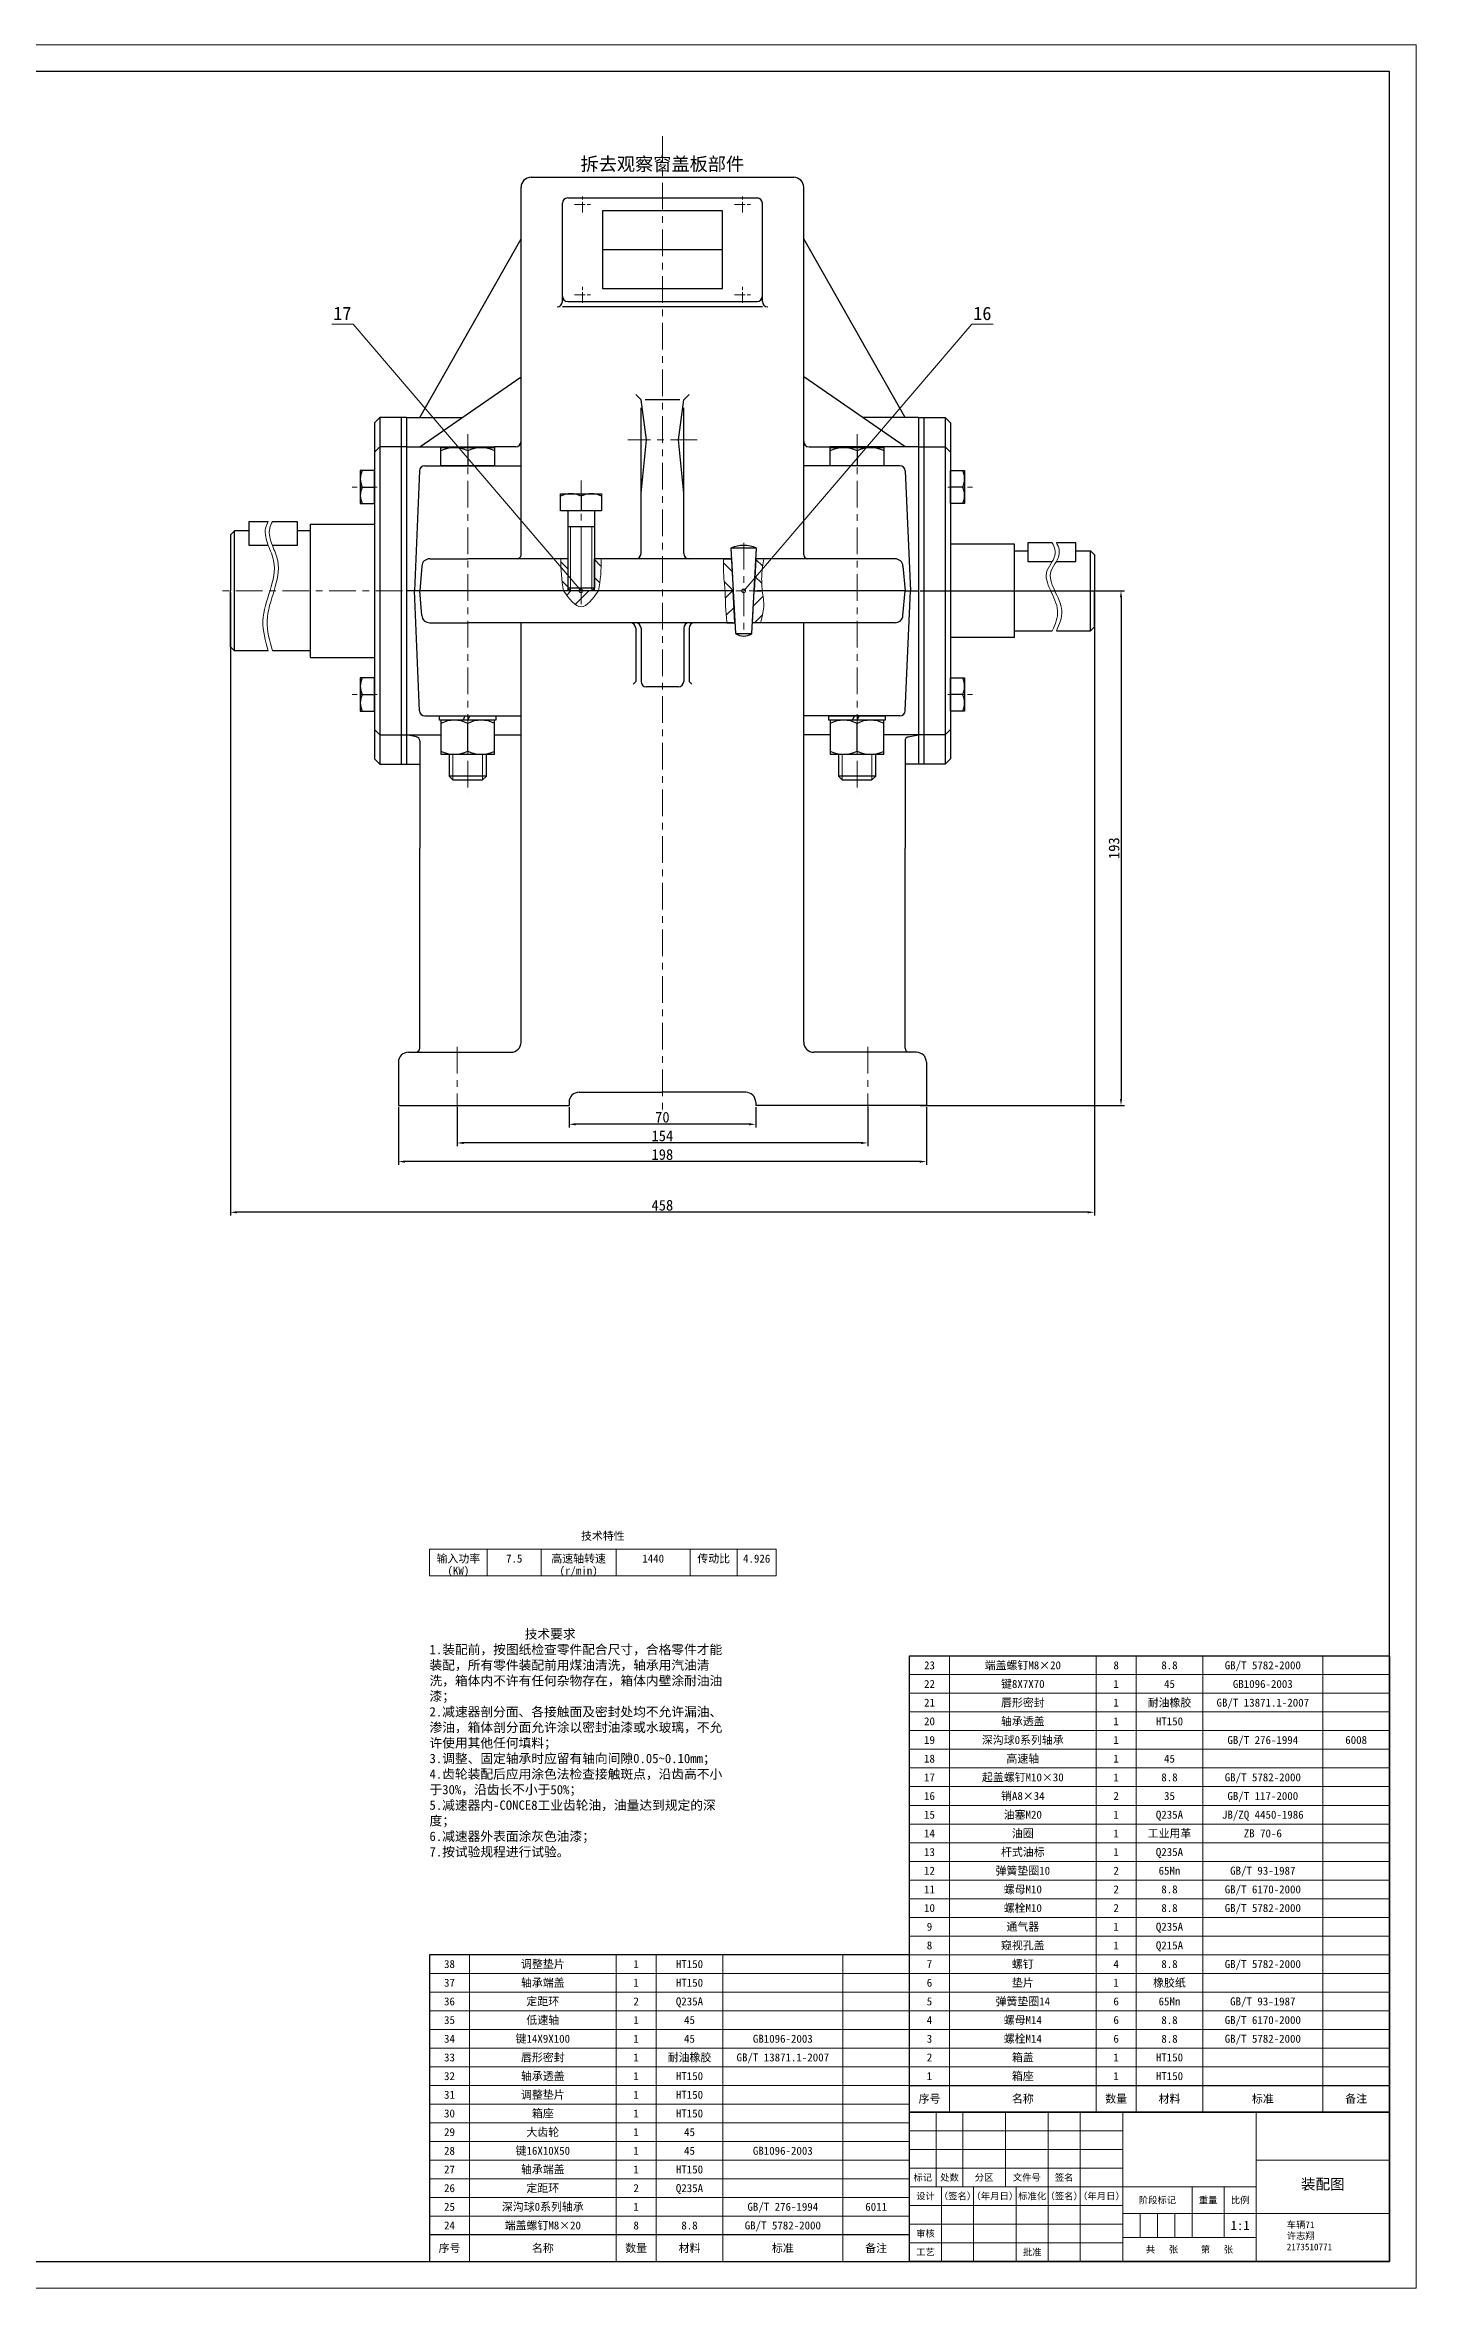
# Model space of a CAD drawing. Header units: millimetres. Extents: x 0 to 1189, y 0 to 841.
# Drawn here: x 675 to 1189, y 0 to 841 of the extents above; entities that cross this region are included whole.
import ezdxf
from ezdxf.enums import TextEntityAlignment as Align

# ---------------------------------------------------------------- set-up
doc = ezdxf.new("R2010")
doc.units = ezdxf.units.MM
for name, color, linetype, lineweight in [('剖面线', 7, 'Continuous', 15), ('尺寸', 3, 'Continuous', 15), ('文字', 7, 'Continuous', 15), ('标注', 7, 'Continuous', 15), ('粗实线', 7, 'Continuous', 30), ('细实线', 7, 'Continuous', 15)]:
    doc.layers.add(name, color=color, linetype=linetype, lineweight=lineweight)
doc.styles.get("Standard").update_dxf_attribs({"font": ''})
doc.styles.get('Standard').set_extended_font_data('SimSun')
doc.dimstyles.new('ISO-25', dxfattribs={"dimtxt": 2.5, "dimasz": 2.5, "dimexe": 1.25, "dimexo": 0.625, "dimtad": 1, "dimtxsty": 'Standard', "dimcen": 2.5, "dimadec": 0, "dimazin": 0, "dimtfac": 1, "dimtmove": 0, "dimatfit": 3, "dimfxl": 1, "dimarcsym": 0})

# ---------------------------------------------------------------- blocks, each defined once
blk = doc.blocks.new('*D10')
at = {"layer": 'Defpoints', "color": 0, "transparency": 16777216}
for p in [(871.33, 443.33), (941.33, 443.33), (871.33, 436.33)]:
    blk.add_point(p, dxfattribs=at)
at = {"layer": '尺寸', "color": 0, "lineweight": -2, "transparency": 16777216}
for p, q in [((871.33, 442.71), (871.33, 435.08)), ((941.33, 442.71), (941.33, 435.08)), ((938.83, 436.33), (873.83, 436.33))]:
    blk.add_line(p, q, dxfattribs=at)
at = {"layer": '尺寸', "color": 0, "transparency": 16777216}
for points in [[(873.83, 436.75), (873.83, 435.92), (871.33, 436.33)], [(938.83, 436.75), (938.83, 435.92), (941.33, 436.33)]]:
    blk.add_solid(points, dxfattribs=at)
at = {"layer": '尺寸', "color": 0, "transparency": 16777216, "insert": (906.33, 438.96), "char_height": 4, "attachment_point": 5}
blk.add_mtext('70', dxfattribs=at)
blk = doc.blocks.new('*D11')
at = {"layer": 'Defpoints', "color": 0, "transparency": 16777216}
for p in [(829.33, 443.33), (983.33, 443.33), (829.33, 429.33)]:
    blk.add_point(p, dxfattribs=at)
at = {"layer": '尺寸', "color": 0, "lineweight": -2, "transparency": 16777216}
for p, q in [((829.33, 442.71), (829.33, 428.08)), ((983.33, 442.71), (983.33, 428.08)), ((980.83, 429.33), (831.83, 429.33))]:
    blk.add_line(p, q, dxfattribs=at)
at = {"layer": '尺寸', "color": 0, "transparency": 16777216}
for points in [[(831.83, 429.75), (831.83, 428.92), (829.33, 429.33)], [(980.83, 429.75), (980.83, 428.92), (983.33, 429.33)]]:
    blk.add_solid(points, dxfattribs=at)
at = {"layer": '尺寸', "color": 0, "transparency": 16777216, "insert": (906.33, 431.96), "char_height": 4, "attachment_point": 5}
blk.add_mtext('154', dxfattribs=at)
blk = doc.blocks.new('*D12')
at = {"layer": 'Defpoints', "color": 0, "transparency": 16777216}
for p in [(807.33, 443.33), (1005.33, 443.33), (807.33, 422.33)]:
    blk.add_point(p, dxfattribs=at)
at = {"layer": '尺寸', "color": 0, "lineweight": -2, "transparency": 16777216}
for p, q in [((807.33, 442.71), (807.33, 421.08)), ((1005.33, 442.71), (1005.33, 421.08)), ((1002.83, 422.33), (809.83, 422.33))]:
    blk.add_line(p, q, dxfattribs=at)
at = {"layer": '尺寸', "color": 0, "transparency": 16777216}
for points in [[(809.83, 422.75), (809.83, 421.92), (807.33, 422.33)], [(1002.83, 422.75), (1002.83, 421.92), (1005.33, 422.33)]]:
    blk.add_solid(points, dxfattribs=at)
at = {"layer": '尺寸', "color": 0, "transparency": 16777216, "insert": (906.33, 424.96), "char_height": 4, "attachment_point": 5}
blk.add_mtext('198', dxfattribs=at)
blk = doc.blocks.new('*D13')
at = {"layer": 'Defpoints', "color": 0, "transparency": 16777216}
for p in [(1002.33, 636.33), (1002.33, 443.33), (1078.33, 443.33)]:
    blk.add_point(p, dxfattribs=at)
at = {"layer": '尺寸', "color": 0, "lineweight": -2, "transparency": 16777216}
for p, q in [((1002.96, 636.33), (1079.58, 636.33)), ((1078.33, 633.83), (1078.33, 445.83)), ((1002.96, 443.33), (1079.58, 443.33))]:
    blk.add_line(p, q, dxfattribs=at)
at = {"layer": '尺寸', "color": 0, "transparency": 16777216}
for points in [[(1077.92, 633.83), (1078.75, 633.83), (1078.33, 636.33)], [(1077.92, 445.83), (1078.75, 445.83), (1078.33, 443.33)]]:
    blk.add_solid(points, dxfattribs=at)
at = {"layer": '尺寸', "color": 0, "transparency": 16777216, "insert": (1075.71, 539.83), "char_height": 4, "attachment_point": 5, "rotation": 90}
blk.add_mtext('193', dxfattribs=at)
blk = doc.blocks.new('*D14')
at = {"layer": 'Defpoints', "color": 0, "transparency": 16777216}
for p in [(744.33, 636.33), (1068.33, 636.33), (744.33, 403.33)]:
    blk.add_point(p, dxfattribs=at)
at = {"layer": '尺寸', "color": 0, "lineweight": -2, "transparency": 16777216}
for p, q in [((744.33, 635.71), (744.33, 402.08)), ((1068.33, 635.71), (1068.33, 402.08)), ((1065.83, 403.33), (746.83, 403.33))]:
    blk.add_line(p, q, dxfattribs=at)
at = {"layer": '尺寸', "color": 0, "transparency": 16777216}
for points in [[(746.83, 403.75), (746.83, 402.92), (744.33, 403.33)], [(1065.83, 403.75), (1065.83, 402.92), (1068.33, 403.33)]]:
    blk.add_solid(points, dxfattribs=at)
at = {"layer": '尺寸', "color": 0, "transparency": 16777216, "insert": (906.33, 405.96), "char_height": 4, "attachment_point": 5}
blk.add_mtext('458', dxfattribs=at)

msp = doc.modelspace()

# ---------------------------------------------------------------- hatches: boundary and pattern name
at = {"layer": '剖面线'}
h = msp.add_hatch(dxfattribs=at)
h.set_pattern_fill('ANSI31', color=256, scale=1.5, angle=90, style=0)
edge = h.paths.add_edge_path(flags=16)
edge.add_line((870.83, 636.33), (869.29, 636.33))
edge.add_arc((923.29, 646.87), 55.02, 178.48115, 191.04613, ccw=False)
edge.add_line((868.29, 648.33), (870.83, 648.33))
edge.add_line((870.83, 648.33), (870.83, 636.33))
h = msp.add_hatch(dxfattribs=at)
h.set_pattern_fill('ANSI31', color=256, scale=1.5, angle=90, style=0)
edge = h.paths.add_edge_path(flags=16)
edge.add_line((880.83, 636.33), (880.83, 648.33))
edge.add_line((880.83, 648.33), (883.38, 648.33))
edge.add_arc((828.38, 646.87), 55.02, -11.04613, 1.51885, ccw=False)
edge.add_line((882.38, 636.33), (880.83, 636.33))
h = msp.add_hatch(dxfattribs=at)
h.set_pattern_fill('ANSI31', color=256, scale=1.5, angle=90, style=0)
edge = h.paths.add_edge_path(flags=16)
edge.add_line((929.25, 648.33), (932.25, 648.33))
edge.add_line((932.25, 648.33), (932.88, 636.33))
edge.add_line((932.88, 636.33), (929.88, 636.33))
edge.add_spline(control_points=[(929.88, 636.33), (929.67, 638.33), (929.23, 642.32), (929.24, 646.33), (929.25, 648.33)], knot_values=[0, 0, 0, 0, 6.0246, 12.02534, 12.02534, 12.02534, 12.02534], degree=3, periodic=0)
h = msp.add_hatch(dxfattribs=at)
h.set_pattern_fill('ANSI31', color=256, scale=1.5, angle=90, style=0)
edge = h.paths.add_edge_path(flags=16)
edge.add_line((944.42, 648.33), (941.42, 648.33))
edge.add_line((941.42, 648.33), (940.78, 636.33))
edge.add_line((940.78, 636.33), (943.78, 636.33))
edge.add_spline(control_points=[(943.78, 636.33), (943.64, 638.34), (943.35, 642.36), (944.06, 646.34), (944.42, 648.33)], knot_values=[0, 0, 0, 0, 6.002826, 12.058911, 12.058911, 12.058911, 12.058911], degree=3, periodic=0)
h = msp.add_hatch(dxfattribs=at)
h.set_pattern_fill('ANSI31', color=256, scale=1.5, style=0)
edge = h.paths.add_edge_path(flags=16)
edge.add_spline(control_points=[(882.38, 636.33), (880.2, 633.33), (875.83, 627.33), (871.47, 633.33), (869.29, 636.33)], knot_values=[0, 0, 0, 0, 8.878195, 17.756389, 17.756389, 17.756389, 17.756389], degree=3, periodic=0)
edge.add_line((869.29, 636.33), (882.38, 636.33))
h = msp.add_hatch(dxfattribs=at)
h.set_pattern_fill('ANSI31', color=256, scale=1.5, style=0)
edge = h.paths.add_edge_path(flags=16)
edge.add_line((930.52, 624.33), (933.52, 624.33))
edge.add_line((933.52, 624.33), (932.88, 636.33))
edge.add_line((932.88, 636.33), (929.88, 636.33))
edge.add_spline(control_points=[(929.88, 636.33), (929.92, 634.33), (930, 630.32), (930.35, 626.33), (930.52, 624.33)], knot_values=[0, 0, 0, 0, 6.002826, 12.019973, 12.019973, 12.019973, 12.019973], degree=3, periodic=0)
h = msp.add_hatch(dxfattribs=at)
h.set_pattern_fill('ANSI31', color=256, scale=1.5, style=0)
edge = h.paths.add_edge_path(flags=16)
edge.add_line((943.14, 624.33), (940.14, 624.33))
edge.add_line((940.14, 624.33), (940.78, 636.33))
edge.add_line((940.78, 636.33), (943.78, 636.33))
edge.add_spline(control_points=[(943.78, 636.33), (944.11, 634.33), (944.76, 630.28), (943.68, 626.33), (943.14, 624.33)], knot_values=[0, 0, 0, 0, 6.0246, 12.139917, 12.139917, 12.139917, 12.139917], degree=3, periodic=0)

# ---------------------------------------------------------------- linework, layer by layer
for centre in [(875.83, 636.33), (936.83, 636.33)]:
    msp.add_circle(centre, 0.7, dxfattribs=at)
at = {"layer": '标注'}
for p, q in [((790.33, 736.33), (782.33, 736.33)), ((875.83, 636.33), (790.33, 736.33)), ((936.83, 636.33), (1022.33, 736.33)), ((1022.33, 736.33), (1030.33, 736.33))]:
    msp.add_line(p, q, dxfattribs=at)
at = {"layer": '粗实线'}
for p, q in [((1179, 831), (25, 831)), ((1179, 10), (1179, 831)), ((857.08, 791.33), (857.08, 791.33)), ((955.59, 791.33), (857.08, 791.33)), ((955.59, 791.33), (955.59, 791.33)), ((853.33, 649.83), (853.33, 787.59)), ((853.33, 787.59), (853.33, 787.59)), ((870.83, 783.61), (941.83, 783.61)), ((959.33, 649.83), (959.33, 787.59)), ((959.33, 787.59), (959.33, 787.59)), ((868.83, 744.81), (868.83, 781.61)), ((928.83, 778.76), (883.83, 778.76)), ((883.83, 778.76), (883.83, 749.66)), ((928.83, 749.66), (928.83, 778.76)), ((943.83, 744.81), (943.83, 781.61)), ((815.33, 701.33), (853.33, 768.33)), ((997.33, 701.33), (959.33, 768.33)), ((928.83, 764.21), (883.83, 764.21)), ((883.83, 749.66), (928.83, 749.66)), ((943.83, 742.81), (868.83, 742.81)), ((870.83, 744.81), (941.83, 744.81)), ((815.33, 690.33), (853.33, 716.6)), ((997.33, 690.33), (959.33, 716.6)), ((898.33, 707.97), (896.33, 709.97)), ((900.33, 692.97), (898.33, 707.97)), ((912.83, 707.97), (899.83, 707.97)), ((912.33, 692.97), (914.33, 707.97)), ((914.33, 707.97), (916.33, 709.97)), ((800.33, 701.33), (798.33, 699.33)), ((798.33, 699.33), (798.33, 573.33)), ((808.33, 701.33), (800.33, 701.33)), ((800.33, 701.33), (800.33, 571.33)), ((810.33, 701.33), (808.33, 701.33)), ((808.33, 701.33), (808.33, 571.33)), ((810.33, 701.33), (831.25, 701.33)), ((810.33, 701.33), (810.33, 636.33)), ((898.33, 650.33), (898.33, 704.97)), ((914.33, 650.33), (914.33, 704.97)), ((1002.33, 701.33), (981.42, 701.33)), ((1002.33, 701.33), (1002.33, 636.33)), ((1002.33, 701.33), (1004.33, 701.33)), ((1004.33, 701.33), (1012.33, 701.33)), ((1004.33, 701.33), (1004.33, 571.33)), ((1012.33, 701.33), (1014.33, 699.33)), ((1012.33, 701.33), (1012.33, 571.33)), ((1014.33, 699.33), (1014.33, 573.33)), ((800.33, 690.33), (798.33, 688.33)), ((808.33, 690.33), (800.33, 690.33)), ((810.33, 690.33), (808.33, 690.33)), ((810.33, 690.33), (823.22, 690.33)), ((823.22, 690.33), (843.44, 690.33)), ((823.22, 683.24), (823.22, 690.04)), ((823.22, 690.04), (843.44, 690.04)), ((851.33, 690.33), (843.44, 690.33)), ((843.44, 690.04), (843.44, 683.24)), ((853.33, 692.33), (853.33, 692.33)), ((898.33, 672.97), (900.33, 692.97)), ((914.33, 672.97), (912.33, 692.97)), ((959.33, 692.33), (959.33, 692.33)), ((961.33, 690.33), (969.22, 690.33)), ((989.44, 690.33), (969.22, 690.33)), ((969.22, 683.24), (969.22, 690.04)), ((969.22, 690.04), (989.44, 690.04)), ((1002.33, 690.33), (989.44, 690.33)), ((989.44, 690.04), (989.44, 683.24)), ((1002.33, 690.33), (1004.33, 690.33)), ((1004.33, 690.33), (1012.33, 690.33)), ((1012.33, 690.33), (1014.33, 688.33)), ((798.33, 681.45), (793.03, 681.45)), ((793.03, 681.45), (793.03, 669)), ((798.33, 675.22), (798.33, 681.45)), ((815.25, 681.32), (813.33, 636.33)), ((817.25, 683.24), (833.33, 683.24)), ((833.33, 683.24), (823.22, 683.24)), ((833.33, 688.83), (833.33, 683.24)), ((833.33, 683.24), (853.33, 683.24)), ((843.44, 683.24), (833.33, 683.24)), ((979.33, 683.24), (959.33, 683.24)), ((979.33, 683.24), (969.22, 683.24)), ((979.33, 688.83), (979.33, 683.24)), ((995.42, 683.24), (979.33, 683.24)), ((989.44, 683.24), (979.33, 683.24)), ((997.41, 681.32), (999.33, 636.33)), ((1014.33, 675.22), (1014.33, 681.45)), ((1014.33, 681.45), (1019.63, 681.45)), ((1019.63, 681.45), (1019.63, 669)), ((793.78, 675.22), (798.33, 675.22)), ((798.33, 669), (798.33, 675.22)), ((1014.33, 669), (1014.33, 675.22)), ((1018.89, 675.22), (1014.33, 675.22)), ((793.03, 669), (798.33, 669)), ((868.14, 666.33), (868.14, 672.73)), ((868.14, 672.73), (883.53, 672.73)), ((875.83, 666.33), (868.14, 666.33)), ((870.83, 666.33), (870.83, 637.33)), ((875.83, 671.81), (875.83, 666.33)), ((883.53, 666.33), (875.83, 666.33)), ((880.83, 666.33), (880.83, 637.33)), ((883.53, 672.73), (883.53, 666.33)), ((1019.63, 669), (1014.33, 669)), ((745.83, 658.83), (744.33, 657.33)), ((744.33, 657.33), (744.33, 636.33)), ((751.33, 658.83), (745.83, 658.83)), ((745.83, 613.83), (745.83, 658.83)), ((751.33, 653.33), (751.33, 662.33)), ((751.33, 662.33), (758.56, 662.33)), ((760.11, 662.33), (769.33, 662.33)), ((769.33, 662.33), (769.33, 658.83)), ((774.33, 658.83), (769.33, 658.83)), ((769.33, 658.83), (769.33, 653.33)), ((774.33, 661.33), (798.33, 661.33)), ((774.33, 611.33), (774.33, 661.33)), ((880.83, 660.33), (870.83, 660.33)), ((758.56, 653.33), (751.33, 653.33)), ((769.33, 653.33), (760.11, 653.33)), ((819.09, 648.33), (833.33, 648.33)), ((870.83, 648.33), (833.33, 648.33)), ((851.83, 648.33), (851.83, 648.33)), ((870.83, 648.33), (870.83, 636.33)), ((906.33, 648.33), (880.83, 648.33)), ((880.83, 636.33), (880.83, 648.33)), ((931.83, 648.33), (906.33, 648.33)), ((929.25, 648.33), (932.25, 648.33)), ((941.63, 652.33), (932.03, 652.33)), ((932.03, 652.33), (933.73, 620.33)), ((932.25, 648.33), (932.88, 636.33)), ((939.93, 620.33), (941.63, 652.33)), ((941.42, 648.33), (940.78, 636.33)), ((944.42, 648.33), (941.42, 648.33)), ((979.33, 648.33), (941.83, 648.33)), ((960.83, 648.33), (960.83, 648.33)), ((993.57, 648.33), (979.33, 648.33)), ((1038.33, 653.83), (1014.33, 653.83)), ((1038.33, 618.83), (1038.33, 653.83)), ((1038.33, 651.33), (1043.33, 651.33)), ((1052.56, 654.33), (1043.33, 654.33)), ((1043.33, 654.33), (1043.33, 651.33)), ((1043.33, 651.33), (1043.33, 647.33)), ((1061.33, 654.33), (1054.11, 654.33)), ((1061.33, 647.33), (1061.33, 654.33)), ((1061.33, 651.33), (1066.83, 651.33)), ((1066.83, 651.33), (1068.33, 649.83)), ((1066.83, 621.33), (1066.83, 651.33)), ((1068.33, 649.83), (1068.33, 636.33)), ((816.1, 645.58), (815.33, 636.33)), ((996.56, 645.58), (997.33, 636.33)), ((1043.33, 647.33), (1052.56, 647.33)), ((1054.11, 647.33), (1061.33, 647.33)), ((744.33, 615.33), (744.33, 636.33)), ((810.33, 636.33), (810.33, 582.33)), ((815.33, 636.33), (810.33, 636.33)), ((815.25, 591.34), (813.33, 636.33)), ((816.1, 627.08), (815.33, 636.33)), ((833.33, 636.33), (815.33, 636.33)), ((870.83, 636.33), (833.33, 636.33)), ((870.83, 637.33), (871.83, 636.33)), ((880.83, 637.33), (870.83, 637.33)), ((880.83, 636.33), (870.83, 636.33)), ((879.83, 636.33), (871.83, 636.33)), ((880.83, 637.33), (879.83, 636.33)), ((906.33, 636.33), (880.83, 636.33)), ((931.83, 636.33), (906.33, 636.33)), ((932.88, 636.33), (929.88, 636.33)), ((932.88, 636.33), (929.88, 636.33)), ((933.52, 624.33), (932.88, 636.33)), ((940.14, 624.33), (940.78, 636.33)), ((940.78, 636.33), (943.78, 636.33)), ((940.78, 636.33), (943.78, 636.33)), ((979.33, 636.33), (941.83, 636.33)), ((997.33, 636.33), (979.33, 636.33)), ((996.56, 627.08), (997.33, 636.33)), ((997.33, 636.33), (1002.33, 636.33)), ((997.41, 591.34), (999.33, 636.33)), ((1002.33, 636.33), (1002.33, 582.33)), ((1068.33, 622.83), (1068.33, 636.33)), ((819.09, 624.33), (833.33, 624.33)), ((875.83, 624.33), (833.33, 624.33)), ((853.33, 467.08), (853.33, 624.33)), ((906.33, 624.33), (875.83, 624.33)), ((932.83, 624.33), (906.33, 624.33)), ((930.52, 624.33), (933.52, 624.33)), ((943.14, 624.33), (940.14, 624.33)), ((979.33, 624.33), (940.83, 624.33)), ((959.33, 467.08), (959.33, 624.33)), ((993.57, 624.33), (979.33, 624.33)), ((1066.83, 621.33), (1068.33, 622.83)), ((745.83, 613.83), (744.33, 615.33)), ((896.33, 622.33), (896.33, 602.33)), ((898.33, 622.33), (898.33, 602.33)), ((914.33, 622.33), (914.33, 602.33)), ((916.33, 622.33), (916.33, 602.33)), ((933.73, 620.33), (939.93, 620.33)), ((1038.33, 618.83), (1014.33, 618.83)), ((1038.33, 621.33), (1052.56, 621.33)), ((1054.11, 621.33), (1066.83, 621.33)), ((758.56, 613.83), (745.83, 613.83)), ((774.33, 613.83), (760.11, 613.83)), ((774.33, 611.33), (798.33, 611.33)), ((798.33, 603.67), (793.03, 603.67)), ((793.03, 603.67), (793.03, 591.22)), ((793.78, 597.44), (798.33, 597.44)), ((798.33, 597.44), (798.33, 603.67)), ((798.33, 591.22), (798.33, 597.44)), ((896.33, 602.33), (895.33, 601.33)), ((906.33, 600.33), (900.33, 600.33)), ((912.33, 600.33), (906.33, 600.33)), ((916.33, 602.33), (917.33, 601.33)), ((1014.33, 597.44), (1014.33, 603.67)), ((1014.33, 603.67), (1019.63, 603.67)), ((1014.33, 591.22), (1014.33, 597.44)), ((1018.89, 597.44), (1014.33, 597.44)), ((1019.63, 603.67), (1019.63, 591.22)), ((793.03, 591.22), (798.33, 591.22)), ((817.25, 589.43), (833.33, 589.43)), ((822.73, 587.83), (822.73, 589.43)), ((822.73, 589.43), (843.93, 589.43)), ((832.33, 589.43), (831.53, 587.83)), ((833.33, 589.43), (853.33, 589.43)), ((833.33, 587.83), (834.13, 589.43)), ((843.93, 589.43), (843.93, 587.83)), ((979.33, 589.43), (959.33, 589.43)), ((968.73, 587.83), (968.73, 589.43)), ((968.73, 589.43), (989.93, 589.43)), ((978.33, 589.43), (977.53, 587.83)), ((995.42, 589.43), (979.33, 589.43)), ((979.33, 587.83), (980.13, 589.43)), ((989.93, 589.43), (989.93, 587.83)), ((1019.63, 591.22), (1014.33, 591.22)), ((798.33, 584.33), (800.33, 582.33)), ((800.33, 582.33), (808.33, 582.33)), ((808.33, 582.33), (810.33, 582.33)), ((814.13, 581.57), (810.33, 582.33)), ((810.33, 582.33), (823.22, 582.33)), ((810.33, 582.33), (810.33, 571.33)), ((843.93, 587.83), (822.73, 587.83)), ((833.33, 587.83), (823.22, 587.83)), ((823.22, 587.83), (823.22, 575.03)), ((843.44, 587.83), (833.33, 587.83)), ((833.33, 576.24), (833.33, 586.62)), ((843.44, 575.03), (843.44, 587.83)), ((843.44, 582.33), (853.33, 582.33)), ((853.33, 582.33), (853.33, 582.33)), ((969.22, 582.33), (959.33, 582.33)), ((959.33, 582.33), (959.33, 582.33)), ((989.93, 587.83), (968.73, 587.83)), ((979.33, 587.83), (969.22, 587.83)), ((969.22, 587.83), (969.22, 575.03)), ((989.44, 587.83), (979.33, 587.83)), ((979.33, 576.24), (979.33, 586.62)), ((989.44, 575.03), (989.44, 587.83)), ((1002.33, 582.33), (989.44, 582.33)), ((998.54, 581.57), (1002.33, 582.33)), ((1002.33, 582.33), (1002.33, 571.33)), ((1004.33, 582.33), (1002.33, 582.33)), ((1012.33, 582.33), (1004.33, 582.33)), ((1014.33, 584.33), (1012.33, 582.33)), ((798.33, 573.33), (800.33, 571.33)), ((815.33, 580.1), (815.33, 539.83)), ((823.22, 575.03), (843.44, 575.03)), ((826.33, 575.03), (826.33, 566.83)), ((840.33, 566.83), (840.33, 575.03)), ((969.22, 575.03), (989.44, 575.03)), ((972.33, 575.03), (972.33, 566.83)), ((986.33, 566.83), (986.33, 575.03)), ((997.33, 580.1), (997.33, 539.83)), ((1014.33, 573.33), (1012.33, 571.33)), ((800.33, 571.33), (808.33, 571.33)), ((808.33, 571.33), (810.33, 571.33)), ((810.33, 571.33), (815.33, 571.33)), ((815.33, 571.33), (815.33, 571.33)), ((826.33, 566.83), (827.73, 565.43)), ((840.33, 566.83), (826.33, 566.83)), ((827.73, 565.43), (838.93, 565.43)), ((838.93, 565.43), (840.33, 566.83)), ((972.33, 566.83), (973.73, 565.43)), ((986.33, 566.83), (972.33, 566.83)), ((973.73, 565.43), (984.93, 565.43)), ((984.93, 565.43), (986.33, 566.83)), ((1002.33, 571.33), (997.33, 571.33)), ((997.33, 571.33), (997.33, 571.33)), ((1004.33, 571.33), (1002.33, 571.33)), ((1012.33, 571.33), (1004.33, 571.33)), ((815.33, 464.83), (815.33, 539.83)), ((997.33, 464.83), (997.33, 539.83)), ((811.08, 463.33), (849.59, 463.33)), ((813.83, 463.33), (813.83, 463.33)), ((849.59, 463.33), (849.59, 463.33)), ((963.08, 463.33), (963.08, 463.33)), ((1001.59, 463.33), (963.08, 463.33)), ((998.83, 463.33), (998.83, 463.33)), ((807.33, 459.59), (807.33, 443.33)), ((1005.33, 459.59), (1005.33, 443.33)), ((875.08, 448.33), (906.33, 448.33)), ((937.59, 448.33), (906.33, 448.33)), ((807.33, 443.33), (871.33, 443.33)), ((871.33, 444.59), (871.33, 443.33)), ((941.33, 444.59), (941.33, 443.33)), ((1005.33, 443.33), (941.33, 443.33)), ((999, 66), (999, 237)), ((999, 237), (1179, 237)), ((1179, 237), (1179, 66)), ((999, 125), (819, 125)), ((819, 125), (819, 10)), ((999, 10), (999, 125)), ((999, 66), (999, 76)), ((999, 76), (1179, 76)), ((1179, 76), (1179, 66)), ((999, 66), (1179, 66)), ((999, 10), (999, 66)), ((1179, 66), (999, 66)), ((1179, 66), (999, 66)), ((1179, 66), (1179, 10)), ((999, 20), (819, 20)), ((819, 20), (819, 10)), ((999, 10), (999, 20)), ((25, 10), (1179, 10)), ((819, 10), (999, 10)), ((819, 10), (999, 10)), ((1179, 10), (999, 10))]:
    msp.add_line(p, q, dxfattribs=at)
for centre, radius, start, end in [((857.08, 787.59), 3.75, 90, 180), ((955.59, 787.59), 3.75, 0, 90), ((870.83, 781.61), 2, 90, 180), ((941.83, 781.61), 2, 0, 90), ((866.83, 744.81), 2, 270, 0), ((870.83, 746.81), 2, 180, 270), ((941.83, 746.81), 2, 270, 0), ((945.83, 744.81), 2, 180, 270), ((828.28, 678.86), 11.17, 63.10105, 116.89895), ((838.39, 678.86), 11.17, 63.10105, 116.89895), ((851.33, 692.33), 2, 270, 0), ((961.33, 692.33), 2, 180, 270), ((974.28, 678.86), 11.17, 63.10105, 116.89895), ((984.39, 678.86), 11.17, 63.10105, 116.89895), ((799.91, 678.34), 6.88, 153.10105, 206.89895), ((817.25, 681.24), 2, 90, 177.55838), ((995.42, 681.24), 2, 2.44162, 90), ((1012.75, 678.34), 6.88, 333.10105, 26.89895), ((799.91, 672.11), 6.88, 153.10105, 206.89895), ((1012.75, 672.11), 6.88, 333.10105, 26.89895), ((871.99, 664.23), 8.5, 63.10105, 116.89895), ((879.68, 664.23), 8.5, 63.10105, 116.89895), ((819.09, 645.33), 3, 90, 175.23636), ((851.83, 649.83), 1.5, 270, 0), ((896.33, 650.33), 2, 270, 0), ((916.33, 650.33), 2, 180, 270), ((936.83, 641.31), 12.02, 66.4635, 113.5365), ((960.83, 649.83), 1.5, 180, 270), ((993.57, 645.33), 3, 4.76364, 90), ((819.09, 627.33), 3, 184.76364, 270), ((894.33, 622.33), 2, 0, 90), ((896.33, 622.33), 2, 0, 90), ((916.33, 622.33), 2, 90, 180), ((918.33, 622.33), 2, 90, 180), ((993.57, 627.33), 3, 270, 355.23636), ((936.83, 624.63), 5.3, 234.22517, 305.77483), ((799.91, 600.56), 6.88, 153.10105, 206.89895), ((799.91, 594.33), 6.88, 153.10105, 206.89895), ((900.33, 602.33), 2, 180, 270), ((912.33, 602.33), 2, 270, 0), ((1012.75, 600.56), 6.88, 333.10105, 26.89895), ((1012.75, 594.33), 6.88, 333.10105, 26.89895), ((817.25, 591.43), 2, 182.44162, 270), ((995.42, 591.43), 2, 270, 357.55838), ((813.83, 580.1), 1.5, 0, 78.69007), ((828.28, 576.65), 11.17, 63.10105, 116.89895), ((838.39, 576.65), 11.17, 63.10105, 116.89895), ((974.28, 576.65), 11.17, 63.10105, 116.89895), ((984.39, 576.65), 11.17, 63.10105, 116.89895), ((998.83, 580.1), 1.5, 101.30993, 180), ((828.28, 586.2), 11.17, 243.10105, 296.89895), ((838.39, 586.2), 11.17, 243.10105, 296.89895), ((974.28, 586.2), 11.17, 243.10105, 296.89895), ((984.39, 586.2), 11.17, 243.10105, 296.89895), ((811.08, 459.59), 3.75, 90, 180), ((813.83, 464.83), 1.5, 270, 0), ((849.59, 467.08), 3.75, 270, 0), ((963.08, 467.08), 3.75, 180, 270), ((998.83, 464.83), 1.5, 180, 270), ((1001.59, 459.59), 3.75, 0, 90), ((875.08, 444.59), 3.75, 90, 180), ((937.59, 444.59), 3.75, 0, 90)]:
    msp.add_arc(centre, radius, start, end, dxfattribs=at)
at = {"layer": '细实线'}
for p, q in [((1189, 841), (0, 841)), ((1189, 0), (1189, 841)), ((906.33, 806.83), (906.33, 796.83)), ((906.33, 794.33), (906.33, 791.83)), ((876.33, 784.18), (876.33, 782.98)), ((876.33, 782.18), (876.33, 778.18)), ((906.33, 789.33), (906.33, 779.33)), ((936.33, 784.18), (936.33, 782.98)), ((936.33, 782.18), (936.33, 778.18)), ((877.33, 781.18), (873.33, 781.18)), ((873.33, 781.18), (873.33, 781.18)), ((876.33, 778.18), (876.33, 778.18)), ((879.33, 781.18), (878.13, 781.18)), ((906.33, 776.83), (906.33, 774.33)), ((937.33, 781.18), (933.33, 781.18)), ((933.33, 781.18), (933.33, 781.18)), ((936.33, 778.18), (936.33, 778.18)), ((939.33, 781.18), (938.13, 781.18)), ((906.33, 771.83), (906.33, 761.83)), ((906.33, 759.33), (906.33, 756.83)), ((876.33, 750.23), (876.33, 749.03)), ((906.33, 754.33), (906.33, 744.33)), ((936.33, 750.23), (936.33, 749.03)), ((877.33, 747.23), (873.33, 747.23)), ((873.33, 747.23), (873.33, 747.23)), ((876.33, 748.23), (876.33, 744.23)), ((876.33, 744.23), (876.33, 744.23)), ((879.33, 747.23), (878.13, 747.23)), ((906.33, 741.83), (906.33, 739.33)), ((937.33, 747.23), (933.33, 747.23)), ((933.33, 747.23), (933.33, 747.23)), ((936.33, 748.23), (936.33, 744.23)), ((936.33, 744.23), (936.33, 744.23)), ((939.33, 747.23), (938.13, 747.23)), ((906.33, 736.83), (906.33, 726.83)), ((906.33, 724.33), (906.33, 721.83)), ((906.33, 719.33), (906.33, 709.33)), ((906.33, 706.83), (906.33, 704.33)), ((906.33, 701.83), (906.33, 691.83)), ((833.33, 695.04), (833.33, 685.04)), ((901.83, 692.97), (893.33, 692.97)), ((893.33, 692.97), (893.33, 692.97)), ((906.83, 692.97), (904.33, 692.97)), ((919.33, 692.97), (909.33, 692.97)), ((979.33, 695.04), (979.33, 685.04)), ((833.33, 682.54), (833.33, 680.04)), ((906.33, 689.33), (906.33, 686.83)), ((906.33, 684.33), (906.33, 674.33)), ((979.33, 682.54), (979.33, 680.04)), ((790.03, 675.22), (791.89, 675.22)), ((793.13, 675.22), (799.33, 675.22)), ((799.33, 675.22), (799.33, 675.22)), ((833.33, 677.54), (833.33, 667.54)), ((875.83, 677.73), (875.83, 667.73)), ((979.33, 677.54), (979.33, 667.54)), ((1019.53, 675.22), (1013.33, 675.22)), ((1013.33, 675.22), (1013.33, 675.22)), ((1022.63, 675.22), (1020.77, 675.22)), ((833.33, 665.04), (833.33, 662.54)), ((875.83, 665.23), (875.83, 662.73)), ((906.33, 671.83), (906.33, 669.33)), ((906.33, 666.83), (906.33, 656.83)), ((979.33, 665.04), (979.33, 662.54)), ((833.33, 660.04), (833.33, 650.04)), ((871.83, 636.33), (871.83, 660.33)), ((875.83, 660.23), (875.83, 650.23)), ((879.83, 636.33), (879.83, 660.33)), ((979.33, 660.04), (979.33, 650.04)), ((868.29, 648.33), (870.83, 648.33)), ((875.83, 639.67), (875.83, 650.33)), ((875.83, 650.33), (875.83, 650.33)), ((875.83, 647.73), (875.83, 645.23)), ((880.83, 648.33), (883.38, 648.33)), ((906.33, 654.33), (906.33, 651.83)), ((906.33, 649.33), (906.33, 639.33)), ((936.83, 654.33), (936.83, 644.33)), ((833.33, 647.54), (833.33, 645.04)), ((833.33, 642.54), (833.33, 632.54)), ((875.83, 642.73), (875.83, 631.33)), ((936.83, 641.83), (936.83, 639.33)), ((979.33, 647.54), (979.33, 645.04)), ((979.33, 642.54), (979.33, 632.54)), ((743.83, 636.33), (741.33, 636.33)), ((741.33, 636.33), (741.33, 636.33)), ((756.33, 636.33), (746.33, 636.33)), ((761.33, 636.33), (758.83, 636.33)), ((773.83, 636.33), (763.83, 636.33)), ((778.83, 636.33), (776.33, 636.33)), ((791.33, 636.33), (781.33, 636.33)), ((796.33, 636.33), (793.83, 636.33)), ((808.83, 636.33), (798.83, 636.33)), ((813.83, 636.33), (811.33, 636.33)), ((826.33, 636.33), (816.33, 636.33)), ((831.33, 636.33), (828.83, 636.33)), ((843.83, 636.33), (833.83, 636.33)), ((848.83, 636.33), (846.33, 636.33)), ((861.33, 636.33), (851.33, 636.33)), ((866.33, 636.33), (863.83, 636.33)), ((878.83, 636.33), (868.83, 636.33)), ((870.83, 636.33), (869.29, 636.33)), ((882.38, 636.33), (869.29, 636.33)), ((875.83, 634.33), (875.83, 637.53)), ((875.83, 631.33), (875.83, 631.33)), ((882.38, 636.33), (880.83, 636.33)), ((883.83, 636.33), (881.33, 636.33)), ((896.33, 636.33), (886.33, 636.33)), ((901.33, 636.33), (898.83, 636.33)), ((913.83, 636.33), (903.83, 636.33)), ((906.33, 636.83), (906.33, 634.33)), ((906.33, 631.83), (906.33, 621.83)), ((918.83, 636.33), (916.33, 636.33)), ((931.33, 636.33), (921.33, 636.33)), ((936.33, 636.33), (933.83, 636.33)), ((936.83, 636.83), (936.83, 626.83)), ((948.83, 636.33), (938.83, 636.33)), ((953.83, 636.33), (951.33, 636.33)), ((966.33, 636.33), (956.33, 636.33)), ((971.33, 636.33), (968.83, 636.33)), ((983.83, 636.33), (973.83, 636.33)), ((988.83, 636.33), (986.33, 636.33)), ((1001.33, 636.33), (991.33, 636.33)), ((1006.33, 636.33), (1003.83, 636.33)), ((1018.83, 636.33), (1008.83, 636.33)), ((1023.83, 636.33), (1021.33, 636.33)), ((1036.33, 636.33), (1026.33, 636.33)), ((1041.33, 636.33), (1038.83, 636.33)), ((1053.83, 636.33), (1043.83, 636.33)), ((1058.83, 636.33), (1056.33, 636.33)), ((1071.33, 636.33), (1061.33, 636.33)), ((833.33, 630.04), (833.33, 627.54)), ((833.33, 625.04), (833.33, 615.04)), ((936.83, 624.33), (936.83, 621.83)), ((979.33, 630.04), (979.33, 627.54)), ((979.33, 625.04), (979.33, 615.04)), ((906.33, 619.33), (906.33, 616.83)), ((906.33, 614.33), (906.33, 604.33)), ((936.83, 618.33), (936.83, 618.33)), ((833.33, 612.54), (833.33, 610.04)), ((833.33, 607.54), (833.33, 597.54)), ((979.33, 612.54), (979.33, 610.04)), ((979.33, 607.54), (979.33, 597.54)), ((790.03, 597.44), (791.89, 597.44)), ((793.13, 597.44), (799.33, 597.44)), ((799.33, 597.44), (799.33, 597.44)), ((906.33, 601.83), (906.33, 599.33)), ((1019.53, 597.44), (1013.33, 597.44)), ((1013.33, 597.44), (1013.33, 597.44)), ((1022.63, 597.44), (1020.77, 597.44)), ((833.33, 595.04), (833.33, 592.54)), ((833.33, 590.04), (833.33, 580.04)), ((906.33, 596.83), (906.33, 586.83)), ((979.33, 595.04), (979.33, 592.54)), ((979.33, 590.04), (979.33, 580.04)), ((906.33, 584.33), (906.33, 581.83)), ((827.73, 565.43), (827.73, 575.03)), ((833.33, 577.54), (833.33, 575.04)), ((833.33, 572.54), (833.33, 562.54)), ((838.93, 565.43), (838.93, 575.03)), ((906.33, 579.33), (906.33, 569.33)), ((973.73, 565.43), (973.73, 575.03)), ((979.33, 577.54), (979.33, 575.04)), ((979.33, 572.54), (979.33, 562.54)), ((984.93, 565.43), (984.93, 575.03)), ((906.33, 566.83), (906.33, 564.33)), ((833.33, 560.43), (833.33, 560.43)), ((906.33, 561.83), (906.33, 551.83)), ((979.33, 560.43), (979.33, 560.43)), ((906.33, 549.33), (906.33, 546.83)), ((906.33, 544.33), (906.33, 534.33)), ((906.33, 531.83), (906.33, 529.33)), ((906.33, 526.83), (906.33, 516.83)), ((906.33, 514.33), (906.33, 511.83)), ((906.33, 509.33), (906.33, 499.33)), ((906.33, 496.83), (906.33, 494.33)), ((906.33, 491.83), (906.33, 481.83)), ((906.33, 479.33), (906.33, 476.83)), ((906.33, 474.33), (906.33, 464.33)), ((829.33, 465.33), (829.33, 455.33)), ((983.33, 465.33), (983.33, 455.33)), ((906.33, 461.83), (906.33, 459.33)), ((906.33, 456.83), (906.33, 446.83)), ((829.33, 452.83), (829.33, 450.33)), ((829.33, 447.83), (829.33, 441.33)), ((983.33, 452.83), (983.33, 450.33)), ((983.33, 447.83), (983.33, 441.33)), ((829.33, 441.33), (829.33, 441.33)), ((906.33, 444.33), (906.33, 441.83)), ((906.33, 438.33), (906.33, 438.33)), ((983.33, 441.33), (983.33, 441.33)), ((819, 277), (949, 277)), ((819, 277), (819, 267)), ((840.67, 277), (840.67, 267)), ((860.88, 277), (860.88, 267)), ((888.95, 277), (888.95, 267)), ((916.81, 277), (916.81, 267)), ((934.38, 277), (934.38, 267)), ((949, 277), (949, 267)), ((819, 267), (949, 267)), ((999, 237), (1179, 237)), ((1014, 66), (1014, 237)), ((1069, 66), (1069, 237)), ((1084, 66), (1084, 237)), ((1109, 66), (1109, 237)), ((1154, 66), (1154, 237)), ((999, 230), (1179, 230)), ((999, 223), (1179, 223)), ((999, 216), (1179, 216)), ((999, 209), (1179, 209)), ((999, 202), (1179, 202)), ((999, 195), (1179, 195)), ((999, 188), (1179, 188)), ((999, 181), (1179, 181)), ((999, 174), (1179, 174)), ((999, 167), (1179, 167)), ((999, 160), (1179, 160)), ((999, 153), (1179, 153)), ((999, 146), (1179, 146)), ((999, 139), (1179, 139)), ((999, 132), (1179, 132)), ((819, 125), (999, 125)), ((819, 118), (999, 118)), ((834, 10), (834, 125)), ((889, 10), (889, 125)), ((904, 10), (904, 125)), ((929, 10), (929, 125)), ((974, 10), (974, 125)), ((999, 125), (1179, 125)), ((999, 118), (1179, 118)), ((819, 111), (999, 111)), ((999, 111), (1179, 111)), ((819, 104), (999, 104)), ((999, 104), (1179, 104)), ((819, 97), (999, 97)), ((999, 97), (1179, 97)), ((819, 90), (999, 90)), ((999, 90), (1179, 90)), ((819, 83), (999, 83)), ((819, 76), (999, 76)), ((999, 83), (1179, 83)), ((819, 69), (999, 69)), ((819, 62), (999, 62)), ((999, 59), (1079, 59)), ((1009, 66), (1009, 38)), ((1019, 66), (1019, 38)), ((1035, 66), (1035, 38)), ((1051, 10), (1051, 66)), ((1063, 10), (1063, 66)), ((1079, 10), (1079, 66)), ((1079, 10), (1079, 66)), ((1129, 10), (1129, 66)), ((819, 55), (999, 55)), ((999, 52), (1079, 52)), ((819, 48), (999, 48)), ((999, 45), (1079, 45)), ((1129, 48), (1179, 48)), ((819, 41), (999, 41)), ((819, 34), (999, 34)), ((999, 38), (1129, 38)), ((1011, 38), (1011, 10)), ((1023, 38), (1023, 10)), ((1039, 38), (1039, 10)), ((1105, 38), (1105, 19)), ((1117, 38), (1117, 19)), ((819, 27), (999, 27)), ((999, 31), (1079, 31)), ((1079, 28), (1179, 28)), ((1085.5, 28), (1085.5, 19)), ((1092, 28), (1092, 19)), ((1098.5, 28), (1098.5, 19)), ((999, 24), (1079, 24)), ((999, 17), (1079, 17)), ((1079, 19), (1129, 19)), ((0, 0), (1189, 0))]:
    msp.add_line(p, q, dxfattribs=at)
for centre, start, end in [((923.29, 646.87), 178.48115, 191.04613), ((828.38, 646.87), 348.95387, 1.51885)]:
    msp.add_arc(centre, 55.02, start, end, dxfattribs=at)
for points, knots in [([(758.56, 662.33), (758.16, 661.51), (756.79, 658.68), (758.38, 653.37), (763.4, 642.5), (754.27, 628.76), (757.49, 617.57), (758.56, 613.83)], [0, 0, 0, 0, 2.692582, 9.269056, 15.356953, 38.209743, 49.636138, 49.636138, 49.636138, 49.636138]), ([(760.11, 662.33), (759.71, 661.51), (758.33, 658.68), (759.93, 653.37), (764.94, 642.5), (755.81, 628.76), (759.03, 617.57), (760.11, 613.83)], [0, 0, 0, 0, 2.692582, 9.269056, 15.356953, 38.209743, 49.636138, 49.636138, 49.636138, 49.636138]), ([(929.88, 636.33), (929.67, 638.33), (929.23, 642.32), (929.24, 646.33), (929.25, 648.33)], [0, 0, 0, 0, 6.0246, 12.02534, 12.02534, 12.02534, 12.02534]), ([(943.78, 636.33), (943.64, 638.34), (943.35, 642.36), (944.06, 646.34), (944.42, 648.33)], [0, 0, 0, 0, 6.002826, 12.058911, 12.058911, 12.058911, 12.058911]), ([(1052.56, 654.33), (1052.98, 653.51), (1054.12, 651.29), (1052.91, 647.35), (1047.54, 640.77), (1056.89, 631.23), (1053.64, 623.81), (1052.56, 621.33)], [0, 0, 0, 0, 2.692582, 7.302355, 11.333484, 26.857658, 34.619746, 34.619746, 34.619746, 34.619746]), ([(1054.11, 654.33), (1054.53, 653.51), (1055.67, 651.29), (1054.45, 647.35), (1049.09, 640.77), (1058.43, 631.23), (1055.19, 623.81), (1054.11, 621.33)], [0, 0, 0, 0, 2.692582, 7.302355, 11.333484, 26.857658, 34.619746, 34.619746, 34.619746, 34.619746]), ([(929.88, 636.33), (929.92, 634.33), (930, 630.32), (930.35, 626.33), (930.52, 624.33)], [0, 0, 0, 0, 6.002826, 12.019973, 12.019973, 12.019973, 12.019973]), ([(943.78, 636.33), (944.11, 634.33), (944.76, 630.28), (943.68, 626.33), (943.14, 624.33)], [0, 0, 0, 0, 6.0246, 12.139917, 12.139917, 12.139917, 12.139917])]:
    msp.add_open_spline(points, degree=3, knots=knots, dxfattribs=at)
msp.add_open_spline([(882.38, 636.33), (880.2, 633.33), (875.83, 627.33), (871.47, 633.33), (869.29, 636.33)], degree=3, dxfattribs=at)

# ---------------------------------------------------------------- texts
at = {"layer": '文字'}
for s, height, p in [('拆去观察窗盖板部件', 5, (906.33, 796.33)), ('17', 5, (786.33, 740.33)), ('16', 5, (1026.33, 740.33)), ('技术特性', 3, (884, 282)), ('输入功率', 3, (829.83, 273.5)), ('(KW)', 3, (829.83, 269)), ('7.5', 3, (850.77, 273.5)), ('高速轴转速', 3, (874.92, 273.5)), ('(r/min)', 3, (874.92, 269)), ('1440', 3, (902.88, 273.5)), ('传动比', 3, (925.59, 273.5)), ('4.926', 3, (941.69, 273.5)), ('23', 3, (1006.5, 233.5)), ('22', 3, (1006.5, 226.5)), ('端盖螺钉M8×20', 3, (1041.5, 233.5)), ('键8X7X70', 3, (1041.5, 226.5)), ('8', 3, (1076.5, 233.5)), ('1', 3, (1076.5, 226.5)), ('8.8', 3, (1096.5, 233.5)), ('45', 3, (1096.5, 226.5)), ('GB/T 5782-2000', 3, (1131.5, 233.5)), ('GB1096-2003', 3, (1131.5, 226.5)), ('21', 3, (1006.5, 219.5)), ('唇形密封', 3, (1041.5, 219.5)), ('1', 3, (1076.5, 219.5)), ('耐油橡胶', 3, (1096.5, 219.5)), ('GB/T 13871.1-2007', 3, (1131.5, 219.5)), ('20', 3, (1006.5, 212.5)), ('轴承透盖', 3, (1041.5, 212.5)), ('1', 3, (1076.5, 212.5)), ('HT150', 3, (1096.5, 212.5)), ('19', 3, (1006.5, 205.5)), ('深沟球0系列轴承', 3, (1041.5, 205.5)), ('1', 3, (1076.5, 205.5)), ('GB/T 276-1994', 3, (1131.5, 205.5)), ('6008', 3, (1166.5, 205.5)), ('18', 3, (1006.5, 198.5)), ('起盖螺钉M10×30', 3, (1041.5, 191.5)), ('高速轴', 3, (1041.5, 198.5)), ('1', 3, (1076.5, 198.5)), ('45', 3, (1096.5, 198.5)), ('17', 3, (1006.5, 191.5)), ('16', 3, (1006.5, 184.5)), ('销A8×34', 3, (1041.5, 184.5)), ('2', 3, (1076.5, 184.5)), ('1', 3, (1076.5, 191.5)), ('8.8', 3, (1096.5, 191.5)), ('35', 3, (1096.5, 184.5)), ('GB/T 5782-2000', 3, (1131.5, 191.5)), ('GB/T 117-2000', 3, (1131.5, 184.5)), ('15', 3, (1006.5, 177.5)), ('油塞M20', 3, (1041.5, 177.5)), ('1', 3, (1076.5, 177.5)), ('Q235A', 3, (1096.5, 177.5)), ('JB/ZQ 4450-1986', 3, (1131.5, 177.5)), ('14', 3, (1006.5, 170.5)), ('油圈', 3, (1041.5, 170.5)), ('1', 3, (1076.5, 170.5)), ('工业用革', 3, (1096.5, 170.5)), ('ZB 70-6', 3, (1131.5, 170.5)), ('13', 3, (1006.5, 163.5)), ('杆式油标', 3, (1041.5, 163.5)), ('1', 3, (1076.5, 163.5)), ('Q235A', 3, (1096.5, 163.5)), ('12', 3, (1006.5, 156.5)), ('弹簧垫圈10', 3, (1041.5, 156.5)), ('螺母M10', 3, (1041.5, 149.5)), ('2', 3, (1076.5, 156.5)), ('65Mn', 3, (1096.5, 156.5)), ('GB/T 93-1987', 3, (1131.5, 156.5)), ('11', 3, (1006.5, 149.5)), ('10', 3, (1006.5, 142.5)), ('螺栓M10', 3, (1041.5, 142.5)), ('2', 3, (1076.5, 149.5)), ('2', 3, (1076.5, 142.5)), ('8.8', 3, (1096.5, 149.5)), ('8.8', 3, (1096.5, 142.5)), ('GB/T 6170-2000', 3, (1131.5, 149.5)), ('GB/T 5782-2000', 3, (1131.5, 142.5)), ('9', 3, (1006.5, 135.5)), ('通气器', 3, (1041.5, 135.5)), ('1', 3, (1076.5, 135.5)), ('Q235A', 3, (1096.5, 135.5)), ('8', 3, (1006.5, 128.5)), ('窥视孔盖', 3, (1041.5, 128.5)), ('1', 3, (1076.5, 128.5)), ('Q215A', 3, (1096.5, 128.5)), ('38', 3, (826.5, 121.5)), ('调整垫片', 3, (861.5, 121.5)), ('1', 3, (896.5, 121.5)), ('HT150', 3, (916.5, 121.5)), ('7', 3, (1006.5, 121.5)), ('螺钉', 3, (1041.5, 121.5)), ('4', 3, (1076.5, 121.5)), ('8.8', 3, (1096.5, 121.5)), ('GB/T 5782-2000', 3, (1131.5, 121.5)), ('37', 3, (826.5, 114.5)), ('轴承端盖', 3, (861.5, 114.5)), ('定距环', 3, (861.5, 107.5)), ('1', 3, (896.5, 114.5)), ('HT150', 3, (916.5, 114.5)), ('6', 3, (1006.5, 114.5)), ('弹簧垫圈14', 3, (1041.5, 107.5)), ('垫片', 3, (1041.5, 114.5)), ('1', 3, (1076.5, 114.5)), ('橡胶纸', 3, (1096.5, 114.5)), ('36', 3, (826.5, 107.5)), ('35', 3, (826.5, 100.5)), ('低速轴', 3, (861.5, 100.5)), ('2', 3, (896.5, 107.5)), ('1', 3, (896.5, 100.5)), ('Q235A', 3, (916.5, 107.5)), ('45', 3, (916.5, 100.5)), ('4', 3, (1006.5, 100.5)), ('5', 3, (1006.5, 107.5)), ('螺母M14', 3, (1041.5, 100.5)), ('6', 3, (1076.5, 107.5)), ('6', 3, (1076.5, 100.5)), ('65Mn', 3, (1096.5, 107.5)), ('8.8', 3, (1096.5, 100.5)), ('GB/T 6170-2000', 3, (1131.5, 100.5)), ('GB/T 93-1987', 3, (1131.5, 107.5)), ('34', 3, (826.5, 93.5)), ('键14X9X100', 3, (861.5, 93.5)), ('1', 3, (896.5, 93.5)), ('45', 3, (916.5, 93.5)), ('GB1096-2003', 3, (951.5, 93.5)), ('3', 3, (1006.5, 93.5)), ('螺栓M14', 3, (1041.5, 93.5)), ('6', 3, (1076.5, 93.5)), ('8.8', 3, (1096.5, 93.5)), ('GB/T 5782-2000', 3, (1131.5, 93.5)), ('33', 3, (826.5, 86.5)), ('唇形密封', 3, (861.5, 86.5)), ('1', 3, (896.5, 86.5)), ('耐油橡胶', 3, (916.5, 86.5)), ('GB/T 13871.1-2007', 3, (951.5, 86.5)), ('2', 3, (1006.5, 86.5)), ('箱盖', 3, (1041.5, 86.5)), ('1', 3, (1076.5, 86.5)), ('HT150', 3, (1096.5, 86.5)), ('32', 3, (826.5, 79.5)), ('轴承透盖', 3, (861.5, 79.5)), ('1', 3, (896.5, 79.5)), ('HT150', 3, (916.5, 79.5)), ('1', 3, (1006.5, 79.5)), ('箱座', 3, (1041.5, 79.5)), ('1', 3, (1076.5, 79.5)), ('HT150', 3, (1096.5, 79.5)), ('31', 3, (826.5, 72.5)), ('调整垫片', 3, (861.5, 72.5)), ('箱座', 3, (861.5, 65.5)), ('1', 3, (896.5, 72.5)), ('HT150', 3, (916.5, 72.5)), ('序号', 3, (1006.5, 71)), ('名称', 3, (1041.5, 71)), ('数量', 3, (1076.5, 71)), ('材料', 3, (1096.5, 71)), ('标准', 3, (1131.5, 71)), ('备注', 3, (1166.5, 71)), ('30', 3, (826.5, 65.5)), ('29', 3, (826.5, 58.5)), ('大齿轮', 3, (861.5, 58.5)), ('1', 3, (896.5, 65.5)), ('1', 3, (896.5, 58.5)), ('HT150', 3, (916.5, 65.5)), ('45', 3, (916.5, 58.5)), ('28', 3, (826.5, 51.5)), ('键16X10X50', 3, (861.5, 51.5)), ('1', 3, (896.5, 51.5)), ('45', 3, (916.5, 51.5)), ('GB1096-2003', 3, (951.5, 51.5)), ('27', 3, (826.5, 44.5)), ('轴承端盖', 3, (861.5, 44.5)), ('1', 3, (896.5, 44.5)), ('HT150', 3, (916.5, 44.5)), ('标记', 2.5, (1004, 41.5)), ('处数', 2.5, (1014, 41.5)), ('分区', 2.5, (1027, 41.5)), ('文件号', 2.5, (1043, 41.5)), ('签名', 2.5, (1057, 41.5)), ('26', 3, (826.5, 37.5)), ('定距环', 3, (861.5, 37.5)), ('2', 3, (896.5, 37.5)), ('Q235A', 3, (916.5, 37.5)), ('设计', 2.5, (1005, 34.5)), ('（签名）', 2.5, (1017, 34.5)), ('（年月日）', 2.5, (1031, 34.5)), ('标准化', 2.5, (1045, 34.5)), ('（签名）', 2.5, (1057, 34.5)), ('（年月日）', 2.5, (1071, 34.5)), ('阶段标记', 2.5, (1092, 33)), ('重量', 2.5, (1111, 33)), ('比例', 2.5, (1123, 33)), ('装配图', 4, (1154, 39)), ('25', 3, (826.5, 30.5)), ('深沟球0系列轴承', 3, (861.5, 30.5)), ('端盖螺钉M8×20', 3, (861.5, 23.5)), ('1', 3, (896.5, 30.5)), ('GB/T 5782-2000', 3, (951.5, 23.5)), ('GB/T 276-1994', 3, (951.5, 30.5)), ('6011', 3, (986.5, 30.5)), ('序号', 3, (826.5, 15)), ('24', 3, (826.5, 23.5)), ('名称', 3, (861.5, 15)), ('数量', 3, (896.5, 15)), ('8', 3, (896.5, 23.5)), ('材料', 3, (916.5, 15)), ('8.8', 3, (916.5, 23.5)), ('标准', 3, (951.5, 15)), ('备注', 3, (986.5, 15)), ('审核', 2.5, (1005, 20.5)), ('1:1', 3.5, (1123, 23.5)), ('工艺', 2.5, (1005, 13.5)), ('批准', 2.5, (1045, 13.5)), ('共   张     第   张', 2.5, (1104, 14.5))]:
    msp.add_text(s, height=height, dxfattribs=at).set_placement(p, align=Align.MIDDLE_CENTER)
at = {"layer": '文字', "insert": (819, 247), "char_height": 3.5, "width": 110, "attachment_point": 1}
msp.add_mtext('               技术要求^J1.装配前，按图纸检查零件配合尺寸，合格零件才能装配，所有零件装配前用煤油清洗，轴承用汽油清洗，箱体内不许有任何杂物存在，箱体内壁涂耐油油漆；\\P2.减速器剖分面、各接触面及密封处均不允许漏油、渗油，箱体剖分面允许涂以密封油漆或水玻璃，不允许使用其他任何填料；\\P3.调整、固定轴承时应留有轴向间隙0.05~0.10mm；\\P4.齿轮装配后应用涂色法检查接触斑点，沿齿高不小于30%，沿齿长不小于50%；\\P5.减速器内-CONCE8工业齿轮油，油量达到规定的深度；\\P6.减速器外表面涂灰色油漆；\\P7.按试验规程进行试验。', dxfattribs=at)
at = {"layer": '粗实线', "insert": (1140.48, 25.03), "char_height": 2.5, "attachment_point": 1}
msp.add_mtext_dynamic_manual_height_columns('车辆71\\P许志翔\\P2173510771', width=33.3598, gutter_width=12.5, heights=[0], dxfattribs=at)

# ---------------------------------------------------------------- dimensions: what is measured, and where the dimension line sits
at = {"layer": '尺寸'}
dim = msp.add_linear_dim(base=(744.33, 403.33), p1=(1068.33, 636.33), p2=(744.33, 636.33), text='458', dimstyle='ISO-25', override={"dimtxt": 4, "dimdec": 0, "dimdsep": 46, "dimpost": '<>'}, dxfattribs=at)
dim.commit()
dim.dimension.update_dxf_attribs({"geometry": '*D14', "text_midpoint": (906.33, 405.96)})
dim = msp.add_linear_dim(base=(1078.33, 443.33), p1=(1002.33, 636.33), p2=(1002.33, 443.33), angle=90, dimstyle='ISO-25', override={"dimtxt": 4, "dimdec": 0, "dimdsep": 46, "dimpost": '<>'}, dxfattribs=at)
dim.commit()
dim.dimension.update_dxf_attribs({"geometry": '*D13', "text_midpoint": (1075.71, 539.83)})
for p1, p2, distance, picture, middle in [((1005.33, 443.33), (807.33, 443.33), 21, '*D12', (906.33, 424.96)), ((983.33, 443.33), (829.33, 443.33), 14, '*D11', (906.33, 431.96)), ((941.33, 443.33), (871.33, 443.33), 7, '*D10', (906.33, 438.96))]:
    dim = msp.add_aligned_dim(p1=p1, p2=p2, distance=distance, dimstyle='ISO-25', override={"dimtxt": 4, "dimdec": 0, "dimdsep": 46, "dimpost": '<>', "dimtfac": 0.5, "dimfrac": 1}, dxfattribs=at)
    dim.commit()
    dim.dimension.update_dxf_attribs({"geometry": picture, "text_midpoint": middle})

doc.saveas('drawing.dxf')
